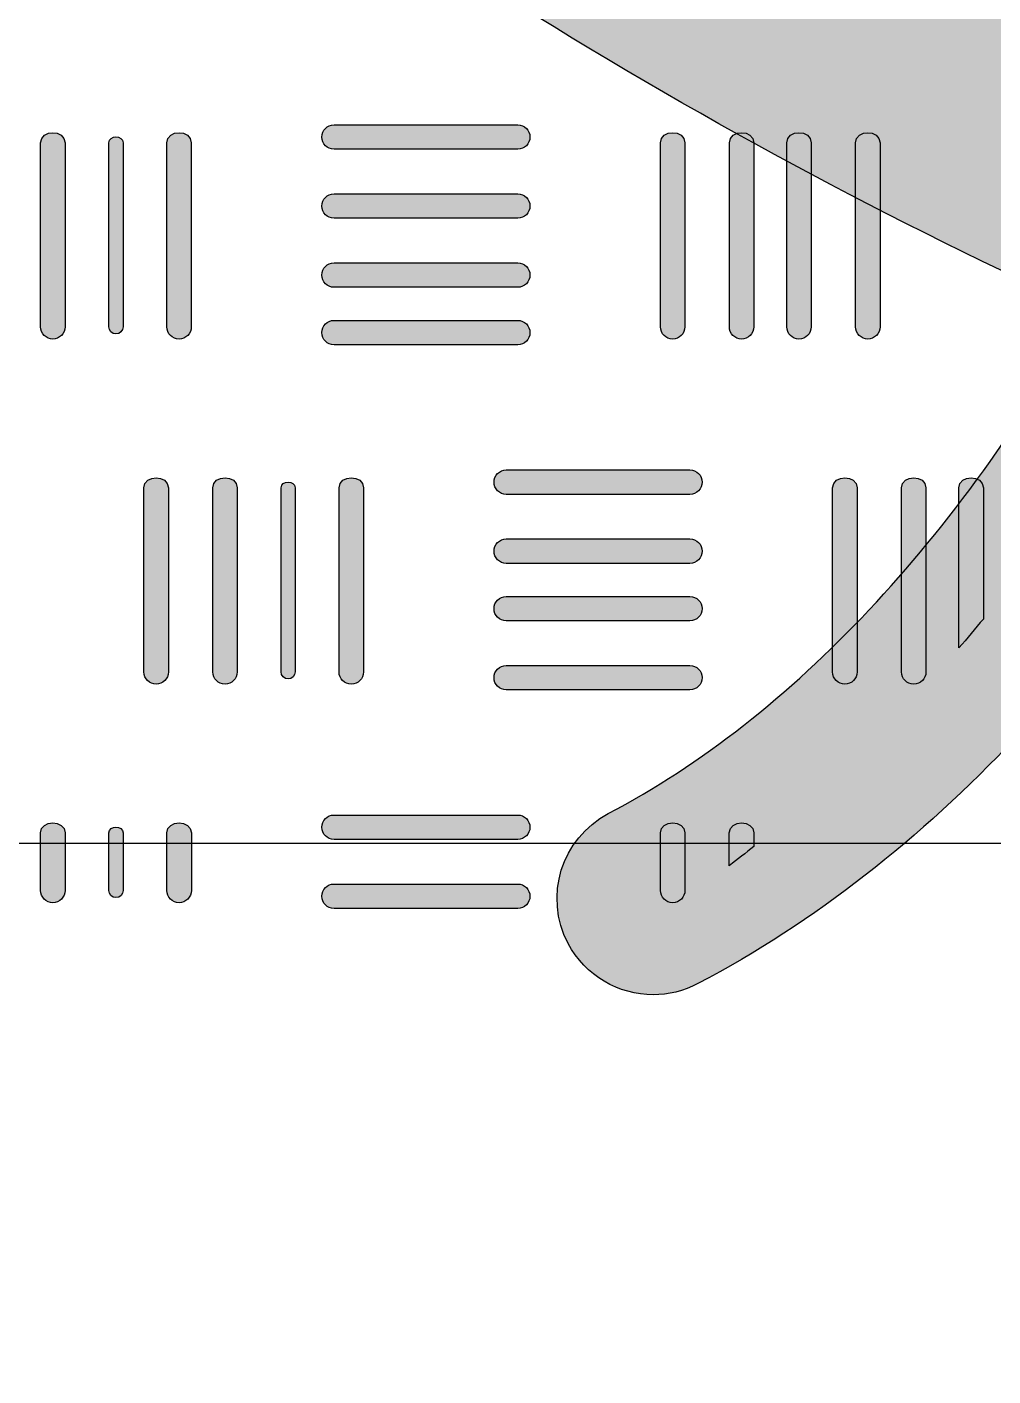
# Model space of a CAD drawing. Extents: x 4 to 307, y 9 to 217.
# Drawn here: x 208.08 to 215.17, y 111.02 to 120.93 of the extents above; entities that cross this region are included whole.
import ezdxf

# ---------------------------------------------------------------- set-up
doc = ezdxf.new("R2010")
doc.units = 0
doc.header["$MEASUREMENT"] = 0
doc.layers.add('EBENE_1', color=7, linetype='CONTINUOUS')

# ---------------------------------------------------------------- blocks, each defined once
blk = doc.blocks.new('BLOCK_11')
at = {"layer": 'EBENE_1'}
h = blk.add_hatch(color=7, dxfattribs=at)
h.dxf.hatch_style = 2
edge = h.paths.add_edge_path()
edge.add_spline(control_points=[(208.2686, 118.6369), (208.3178, 118.6369), (208.3581, 118.6771), (208.3581, 118.7265), (208.3581, 118.7265), (208.3581, 120.0778), (208.3581, 120.0778), (208.3581, 120.1767), (208.179, 120.1767), (208.179, 120.0778), (208.179, 120.0778), (208.179, 118.7265), (208.179, 118.7265), (208.179, 118.6771), (208.2193, 118.6369), (208.2686, 118.6369)], knot_values=[0, 0, 0, 0, 1, 1, 1, 2, 2, 2, 3, 3, 3, 4, 4, 4, 5, 5, 5, 5], degree=3, periodic=1)
h = blk.add_hatch(color=7, dxfattribs=at)
h.dxf.hatch_style = 2
edge = h.paths.add_edge_path()
edge.add_spline(control_points=[(209.1057, 120.0778), (209.1057, 120.0778), (209.1057, 118.7265), (209.1057, 118.7265), (209.1057, 118.6771), (209.146, 118.6369), (209.1953, 118.6369), (209.2446, 118.6369), (209.2849, 118.6771), (209.2849, 118.7265), (209.2849, 118.7265), (209.2849, 120.0778), (209.2849, 120.0778), (209.2849, 120.1767), (209.1057, 120.1767), (209.1057, 120.0778)], knot_values=[0, 0, 0, 0, 1, 1, 1, 2, 2, 2, 3, 3, 3, 4, 4, 4, 5, 5, 5, 5], degree=3, periodic=1)
h = blk.add_hatch(color=7, dxfattribs=at)
h.dxf.hatch_style = 2
edge = h.paths.add_edge_path()
edge.add_spline(control_points=[(210.3325, 120.0305), (210.3325, 120.0305), (211.6806, 120.0305), (211.6806, 120.0305), (211.7299, 120.0305), (211.7702, 120.0706), (211.7702, 120.1201), (211.7702, 120.1695), (211.7299, 120.2096), (211.6806, 120.2096), (211.6806, 120.2096), (210.3325, 120.2096), (210.3325, 120.2096), (210.2833, 120.2096), (210.2429, 120.1695), (210.2429, 120.1201), (210.2429, 120.0706), (210.2833, 120.0305), (210.3325, 120.0305)], knot_values=[0, 0, 0, 0, 1, 1, 1, 2, 2, 2, 3, 3, 3, 4, 4, 4, 5, 5, 5, 6, 6, 6, 6], degree=3, periodic=1)
h = blk.add_hatch(color=7, dxfattribs=at)
h.dxf.hatch_style = 2
edge = h.paths.add_edge_path()
edge.add_spline(control_points=[(212.9074, 118.7265), (212.9074, 118.7265), (212.9074, 120.0778), (212.9074, 120.0778), (212.9074, 120.1767), (212.7282, 120.1767), (212.7282, 120.0778), (212.7282, 120.0778), (212.7282, 118.7265), (212.7282, 118.7265), (212.7282, 118.6771), (212.7685, 118.6369), (212.8178, 118.6369), (212.8671, 118.6369), (212.9074, 118.6771), (212.9074, 118.7265)], knot_values=[0, 0, 0, 0, 1, 1, 1, 2, 2, 2, 3, 3, 3, 4, 4, 4, 5, 5, 5, 5], degree=3, periodic=1)
h = blk.add_hatch(color=7, dxfattribs=at)
h.dxf.hatch_style = 2
edge = h.paths.add_edge_path()
edge.add_spline(control_points=[(213.3232, 118.6369), (213.3725, 118.6369), (213.4128, 118.6771), (213.4128, 118.7265), (213.4128, 118.7265), (213.4128, 120.0778), (213.4128, 120.0778), (213.4128, 120.1767), (213.2336, 120.1767), (213.2336, 120.0778), (213.2336, 120.0778), (213.2336, 118.7265), (213.2336, 118.7265), (213.2336, 118.6771), (213.2739, 118.6369), (213.3232, 118.6369)], knot_values=[0, 0, 0, 0, 1, 1, 1, 2, 2, 2, 3, 3, 3, 4, 4, 4, 5, 5, 5, 5], degree=3, periodic=1)
h = blk.add_hatch(color=7, dxfattribs=at)
h.dxf.hatch_style = 2
edge = h.paths.add_edge_path()
edge.add_spline(control_points=[(213.655, 120.0778), (213.655, 120.0778), (213.655, 118.7265), (213.655, 118.7265), (213.655, 118.6771), (213.6953, 118.6369), (213.7445, 118.6369), (213.7938, 118.6369), (213.8341, 118.6771), (213.8341, 118.7265), (213.8341, 118.7265), (213.8341, 120.0778), (213.8341, 120.0778), (213.8341, 120.1767), (213.655, 120.1767), (213.655, 120.0778)], knot_values=[0, 0, 0, 0, 1, 1, 1, 2, 2, 2, 3, 3, 3, 4, 4, 4, 5, 5, 5, 5], degree=3, periodic=1)
h = blk.add_hatch(color=7, dxfattribs=at)
h.dxf.hatch_style = 2
edge = h.paths.add_edge_path()
edge.add_spline(control_points=[(214.1604, 120.0778), (214.1604, 120.0778), (214.1604, 118.7265), (214.1604, 118.7265), (214.1604, 118.6771), (214.2007, 118.6369), (214.2499, 118.6369), (214.2992, 118.6369), (214.3395, 118.6771), (214.3395, 118.7265), (214.3395, 118.7265), (214.3395, 120.0778), (214.3395, 120.0778), (214.3395, 120.1767), (214.1604, 120.1767), (214.1604, 120.0778)], knot_values=[0, 0, 0, 0, 1, 1, 1, 2, 2, 2, 3, 3, 3, 4, 4, 4, 5, 5, 5, 5], degree=3, periodic=1)
h = blk.add_hatch(color=7, dxfattribs=at)
h.dxf.hatch_style = 2
edge = h.paths.add_edge_path()
edge.add_spline(control_points=[(208.7319, 118.6747), (208.7605, 118.6747), (208.7836, 118.6979), (208.7836, 118.7265), (208.7836, 118.7265), (208.7836, 120.0778), (208.7836, 120.0778), (208.7836, 120.135), (208.6803, 120.135), (208.6803, 120.0778), (208.6803, 120.0778), (208.6803, 118.7265), (208.6803, 118.7265), (208.6803, 118.6979), (208.7033, 118.6747), (208.7319, 118.6747)], knot_values=[0, 0, 0, 0, 1, 1, 1, 2, 2, 2, 3, 3, 3, 4, 4, 4, 5, 5, 5, 5], degree=3, periodic=1)
h = blk.add_hatch(color=7, dxfattribs=at)
h.dxf.hatch_style = 2
edge = h.paths.add_edge_path()
edge.add_spline(control_points=[(210.3325, 119.5239), (210.3325, 119.5239), (211.6806, 119.5239), (211.6806, 119.5239), (211.7299, 119.5239), (211.7702, 119.564), (211.7702, 119.6134), (211.7702, 119.6629), (211.7299, 119.703), (211.6806, 119.703), (211.6806, 119.703), (210.3325, 119.703), (210.3325, 119.703), (210.2833, 119.703), (210.2429, 119.6629), (210.2429, 119.6134), (210.2429, 119.564), (210.2833, 119.5239), (210.3325, 119.5239)], knot_values=[0, 0, 0, 0, 1, 1, 1, 2, 2, 2, 3, 3, 3, 4, 4, 4, 5, 5, 5, 6, 6, 6, 6], degree=3, periodic=1)
h = blk.add_hatch(color=7, dxfattribs=at)
h.dxf.hatch_style = 2
edge = h.paths.add_edge_path()
edge.add_spline(control_points=[(210.3325, 119.0171), (210.3325, 119.0171), (211.6806, 119.0171), (211.6806, 119.0171), (211.7299, 119.0171), (211.7702, 119.0572), (211.7702, 119.1067), (211.7702, 119.1561), (211.7299, 119.1962), (211.6806, 119.1962), (211.6806, 119.1962), (210.3325, 119.1962), (210.3325, 119.1962), (210.2833, 119.1962), (210.2429, 119.1561), (210.2429, 119.1067), (210.2429, 119.0572), (210.2833, 119.0171), (210.3325, 119.0171)], knot_values=[0, 0, 0, 0, 1, 1, 1, 2, 2, 2, 3, 3, 3, 4, 4, 4, 5, 5, 5, 6, 6, 6, 6], degree=3, periodic=1)
h = blk.add_hatch(color=7, dxfattribs=at)
h.dxf.hatch_style = 2
edge = h.paths.add_edge_path()
edge.add_spline(control_points=[(210.3325, 118.5947), (210.3325, 118.5947), (211.6806, 118.5947), (211.6806, 118.5947), (211.7299, 118.5947), (211.7702, 118.6349), (211.7702, 118.6843), (211.7702, 118.7337), (211.7299, 118.7739), (211.6806, 118.7739), (211.6806, 118.7739), (210.3325, 118.7739), (210.3325, 118.7739), (210.2833, 118.7739), (210.2429, 118.7337), (210.2429, 118.6843), (210.2429, 118.6349), (210.2833, 118.5947), (210.3325, 118.5947)], knot_values=[0, 0, 0, 0, 1, 1, 1, 2, 2, 2, 3, 3, 3, 4, 4, 4, 5, 5, 5, 6, 6, 6, 6], degree=3, periodic=1)
h = blk.add_hatch(color=7, dxfattribs=at)
h.dxf.hatch_style = 2
edge = h.paths.add_edge_path()
edge.add_spline(control_points=[(212.9442, 117.6759), (212.9442, 117.6759), (211.5962, 117.6759), (211.5962, 117.6759), (211.5469, 117.6759), (211.5066, 117.6358), (211.5066, 117.5864), (211.5066, 117.5369), (211.5469, 117.4968), (211.5962, 117.4968), (211.5962, 117.4968), (212.9442, 117.4968), (212.9442, 117.4968), (212.9935, 117.4968), (213.0338, 117.5369), (213.0338, 117.5864), (213.0338, 117.6358), (212.9935, 117.6759), (212.9442, 117.6759)], knot_values=[0, 0, 0, 0, 1, 1, 1, 2, 2, 2, 3, 3, 3, 4, 4, 4, 5, 5, 5, 6, 6, 6, 6], degree=3, periodic=1)
h = blk.add_hatch(color=7, dxfattribs=at)
h.dxf.hatch_style = 2
edge = h.paths.add_edge_path()
edge.add_spline(control_points=[(209.1164, 117.5442), (209.1164, 117.643), (208.9373, 117.643), (208.9373, 117.5442), (208.9373, 117.5442), (208.9373, 116.193), (208.9373, 116.193), (208.9373, 116.1435), (208.9776, 116.1034), (209.0268, 116.1034), (209.0761, 116.1034), (209.1164, 116.1435), (209.1164, 116.193), (209.1164, 116.193), (209.1164, 117.5442), (209.1164, 117.5442)], knot_values=[0, 0, 0, 0, 1, 1, 1, 2, 2, 2, 3, 3, 3, 4, 4, 4, 5, 5, 5, 5], degree=3, periodic=1)
h = blk.add_hatch(color=7, dxfattribs=at)
h.dxf.hatch_style = 2
edge = h.paths.add_edge_path()
edge.add_spline(control_points=[(209.4427, 117.5442), (209.4427, 117.5442), (209.4427, 116.193), (209.4427, 116.193), (209.4427, 116.1435), (209.483, 116.1034), (209.5322, 116.1034), (209.5815, 116.1034), (209.6218, 116.1435), (209.6218, 116.193), (209.6218, 116.193), (209.6218, 117.5442), (209.6218, 117.5442), (209.6218, 117.643), (209.4427, 117.643), (209.4427, 117.5442)], knot_values=[0, 0, 0, 0, 1, 1, 1, 2, 2, 2, 3, 3, 3, 4, 4, 4, 5, 5, 5, 5], degree=3, periodic=1)
h = blk.add_hatch(color=7, dxfattribs=at)
h.dxf.hatch_style = 2
edge = h.paths.add_edge_path()
edge.add_spline(control_points=[(209.9439, 117.5442), (209.9439, 117.5442), (209.9439, 116.193), (209.9439, 116.193), (209.9439, 116.1644), (209.967, 116.1411), (209.9956, 116.1411), (210.0242, 116.1411), (210.0473, 116.1644), (210.0473, 116.193), (210.0473, 116.193), (210.0473, 117.5442), (210.0473, 117.5442), (210.0473, 117.6013), (209.9439, 117.6013), (209.9439, 117.5442)], knot_values=[0, 0, 0, 0, 1, 1, 1, 2, 2, 2, 3, 3, 3, 4, 4, 4, 5, 5, 5, 5], degree=3, periodic=1)
h = blk.add_hatch(color=7, dxfattribs=at)
h.dxf.hatch_style = 2
edge = h.paths.add_edge_path()
edge.add_spline(control_points=[(210.3694, 117.5442), (210.3694, 117.5442), (210.3694, 116.193), (210.3694, 116.193), (210.3694, 116.1435), (210.4097, 116.1034), (210.459, 116.1034), (210.5082, 116.1034), (210.5485, 116.1435), (210.5485, 116.193), (210.5485, 116.193), (210.5485, 117.5442), (210.5485, 117.5442), (210.5485, 117.643), (210.3694, 117.643), (210.3694, 117.5442)], knot_values=[0, 0, 0, 0, 1, 1, 1, 2, 2, 2, 3, 3, 3, 4, 4, 4, 5, 5, 5, 5], degree=3, periodic=1)
h = blk.add_hatch(color=7, dxfattribs=at)
h.dxf.hatch_style = 2
edge = h.paths.add_edge_path()
edge.add_spline(control_points=[(213.9919, 117.5442), (213.9919, 117.5442), (213.9919, 116.193), (213.9919, 116.193), (213.9919, 116.1435), (214.0322, 116.1034), (214.0815, 116.1034), (214.1307, 116.1034), (214.171, 116.1435), (214.171, 116.193), (214.171, 116.193), (214.171, 117.5442), (214.171, 117.5442), (214.171, 117.643), (213.9919, 117.643), (213.9919, 117.5442)], knot_values=[0, 0, 0, 0, 1, 1, 1, 2, 2, 2, 3, 3, 3, 4, 4, 4, 5, 5, 5, 5], degree=3, periodic=1)
h = blk.add_hatch(color=7, dxfattribs=at)
h.dxf.hatch_style = 2
edge = h.paths.add_edge_path()
edge.add_spline(control_points=[(214.4973, 117.5442), (214.4973, 117.5442), (214.4973, 116.193), (214.4973, 116.193), (214.4973, 116.1435), (214.5376, 116.1034), (214.5869, 116.1034), (214.6361, 116.1034), (214.6764, 116.1435), (214.6764, 116.193), (214.6764, 116.193), (214.6764, 117.5442), (214.6764, 117.5442), (214.6764, 117.643), (214.4973, 117.643), (214.4973, 117.5442)], knot_values=[0, 0, 0, 0, 1, 1, 1, 2, 2, 2, 3, 3, 3, 4, 4, 4, 5, 5, 5, 5], degree=3, periodic=1)
h = blk.add_hatch(color=7, dxfattribs=at)
h.dxf.hatch_style = 2
edge = h.paths.add_edge_path()
edge.add_spline(control_points=[(214.9186, 117.5442), (214.9186, 117.5442), (214.9186, 116.3694), (214.9186, 116.3694), (214.9796, 116.4388), (215.0382, 116.5108), (215.0978, 116.5814), (215.0978, 116.5814), (215.0978, 117.5442), (215.0978, 117.5442), (215.0978, 117.643), (214.9186, 117.643), (214.9186, 117.5442)], knot_values=[0, 0, 0, 0, 1, 1, 1, 2, 2, 2, 3, 3, 3, 4, 4, 4, 4], degree=3, periodic=1)
h = blk.add_hatch(color=7, dxfattribs=at)
h.dxf.hatch_style = 2
edge = h.paths.add_edge_path()
edge.add_spline(control_points=[(212.9442, 117.1693), (212.9442, 117.1693), (211.5962, 117.1693), (211.5962, 117.1693), (211.5469, 117.1693), (211.5066, 117.1292), (211.5066, 117.0798), (211.5066, 117.0303), (211.5469, 116.9902), (211.5962, 116.9902), (211.5962, 116.9902), (212.9442, 116.9902), (212.9442, 116.9902), (212.9935, 116.9902), (213.0338, 117.0303), (213.0338, 117.0798), (213.0338, 117.1292), (212.9935, 117.1693), (212.9442, 117.1693)], knot_values=[0, 0, 0, 0, 1, 1, 1, 2, 2, 2, 3, 3, 3, 4, 4, 4, 5, 5, 5, 6, 6, 6, 6], degree=3, periodic=1)
h = blk.add_hatch(color=7, dxfattribs=at)
h.dxf.hatch_style = 2
edge = h.paths.add_edge_path()
edge.add_spline(control_points=[(212.9442, 116.747), (212.9442, 116.747), (211.5962, 116.747), (211.5962, 116.747), (211.5469, 116.747), (211.5066, 116.7068), (211.5066, 116.6574), (211.5066, 116.6079), (211.5469, 116.5678), (211.5962, 116.5678), (211.5962, 116.5678), (212.9442, 116.5678), (212.9442, 116.5678), (212.9935, 116.5678), (213.0338, 116.6079), (213.0338, 116.6574), (213.0338, 116.7068), (212.9935, 116.747), (212.9442, 116.747)], knot_values=[0, 0, 0, 0, 1, 1, 1, 2, 2, 2, 3, 3, 3, 4, 4, 4, 5, 5, 5, 6, 6, 6, 6], degree=3, periodic=1)
h = blk.add_hatch(color=7, dxfattribs=at)
h.dxf.hatch_style = 2
edge = h.paths.add_edge_path()
edge.add_spline(control_points=[(212.9442, 116.2404), (212.9442, 116.2404), (211.5962, 116.2404), (211.5962, 116.2404), (211.5469, 116.2404), (211.5066, 116.2002), (211.5066, 116.1508), (211.5066, 116.1013), (211.5469, 116.0612), (211.5962, 116.0612), (211.5962, 116.0612), (212.9442, 116.0612), (212.9442, 116.0612), (212.9935, 116.0612), (213.0338, 116.1013), (213.0338, 116.1508), (213.0338, 116.2002), (212.9935, 116.2404), (212.9442, 116.2404)], knot_values=[0, 0, 0, 0, 1, 1, 1, 2, 2, 2, 3, 3, 3, 4, 4, 4, 5, 5, 5, 6, 6, 6, 6], degree=3, periodic=1)
h = blk.add_hatch(color=7, dxfattribs=at)
h.dxf.hatch_style = 2
edge = h.paths.add_edge_path()
edge.add_spline(control_points=[(208.1786, 115.0106), (208.1786, 115.0106), (208.1786, 114.5883), (208.1786, 114.5883), (208.1786, 114.5386), (208.219, 114.4985), (208.2686, 114.4985), (208.3182, 114.4985), (208.3585, 114.5386), (208.3585, 114.5883), (208.3585, 114.5883), (208.3585, 115.0106), (208.3585, 115.0106), (208.3585, 115.1098), (208.1786, 115.1098), (208.1786, 115.0106)], knot_values=[0, 0, 0, 0, 1, 1, 1, 2, 2, 2, 3, 3, 3, 4, 4, 4, 5, 5, 5, 5], degree=3, periodic=1)
h = blk.add_hatch(color=7, dxfattribs=at)
h.dxf.hatch_style = 2
edge = h.paths.add_edge_path()
edge.add_spline(control_points=[(209.1054, 115.0106), (209.1054, 115.0106), (209.1054, 114.5883), (209.1054, 114.5883), (209.1054, 114.5386), (209.1457, 114.4985), (209.1953, 114.4985), (209.2449, 114.4985), (209.2852, 114.5386), (209.2852, 114.5883), (209.2852, 114.5883), (209.2852, 115.0106), (209.2852, 115.0106), (209.2852, 115.1098), (209.1054, 115.1098), (209.1054, 115.0106)], knot_values=[0, 0, 0, 0, 1, 1, 1, 2, 2, 2, 3, 3, 3, 4, 4, 4, 5, 5, 5, 5], degree=3, periodic=1)
h = blk.add_hatch(color=7, dxfattribs=at)
h.dxf.hatch_style = 2
edge = h.paths.add_edge_path()
edge.add_spline(control_points=[(211.6806, 115.1424), (211.6806, 115.1424), (210.3325, 115.1424), (210.3325, 115.1424), (210.2833, 115.1424), (210.2429, 115.1023), (210.2429, 115.0528), (210.2429, 115.0034), (210.2833, 114.9633), (210.3325, 114.9633), (210.3325, 114.9633), (211.6806, 114.9633), (211.6806, 114.9633), (211.7299, 114.9633), (211.7702, 115.0034), (211.7702, 115.0528), (211.7702, 115.1023), (211.7299, 115.1424), (211.6806, 115.1424)], knot_values=[0, 0, 0, 0, 1, 1, 1, 2, 2, 2, 3, 3, 3, 4, 4, 4, 5, 5, 5, 6, 6, 6, 6], degree=3, periodic=1)
h = blk.add_hatch(color=7, dxfattribs=at)
h.dxf.hatch_style = 2
edge = h.paths.add_edge_path()
edge.add_spline(control_points=[(212.7279, 115.0106), (212.7279, 115.0106), (212.7279, 114.5883), (212.7279, 114.5883), (212.7279, 114.5386), (212.7682, 114.4985), (212.8178, 114.4985), (212.8674, 114.4985), (212.9077, 114.5386), (212.9077, 114.5883), (212.9077, 114.5883), (212.9077, 115.0106), (212.9077, 115.0106), (212.9077, 115.1098), (212.7279, 115.1098), (212.7279, 115.0106)], knot_values=[0, 0, 0, 0, 1, 1, 1, 2, 2, 2, 3, 3, 3, 4, 4, 4, 5, 5, 5, 5], degree=3, periodic=1)
h = blk.add_hatch(color=7, dxfattribs=at)
h.dxf.hatch_style = 2
edge = h.paths.add_edge_path()
edge.add_spline(control_points=[(213.2333, 115.0106), (213.2333, 115.0106), (213.2333, 114.7703), (213.2333, 114.7703), (213.2932, 114.8175), (213.3542, 114.8635), (213.4131, 114.9118), (213.4131, 114.9118), (213.4131, 115.0106), (213.4131, 115.0106), (213.4131, 115.1098), (213.2333, 115.1098), (213.2333, 115.0106)], knot_values=[0, 0, 0, 0, 1, 1, 1, 2, 2, 2, 3, 3, 3, 4, 4, 4, 4], degree=3, periodic=1)
h = blk.add_hatch(color=7, dxfattribs=at)
h.dxf.hatch_style = 2
edge = h.paths.add_edge_path()
edge.add_spline(control_points=[(208.6796, 115.0106), (208.6796, 115.0106), (208.6796, 114.5883), (208.6796, 114.5883), (208.6796, 114.5593), (208.703, 114.5359), (208.7319, 114.5359), (208.7609, 114.5359), (208.7843, 114.5593), (208.7843, 114.5883), (208.7843, 114.5883), (208.7843, 115.0106), (208.7843, 115.0106), (208.7843, 115.0685), (208.6796, 115.0685), (208.6796, 115.0106)], knot_values=[0, 0, 0, 0, 1, 1, 1, 2, 2, 2, 3, 3, 3, 4, 4, 4, 5, 5, 5, 5], degree=3, periodic=1)
h = blk.add_hatch(color=7, dxfattribs=at)
h.dxf.hatch_style = 2
edge = h.paths.add_edge_path()
edge.add_spline(control_points=[(211.6806, 114.6356), (211.6806, 114.6356), (210.3325, 114.6356), (210.3325, 114.6356), (210.2833, 114.6356), (210.2429, 114.5955), (210.2429, 114.5461), (210.2429, 114.4966), (210.2833, 114.4565), (210.3325, 114.4565), (210.3325, 114.4565), (211.6806, 114.4565), (211.6806, 114.4565), (211.7299, 114.4565), (211.7702, 114.4966), (211.7702, 114.5461), (211.7702, 114.5955), (211.7299, 114.6356), (211.6806, 114.6356)], knot_values=[0, 0, 0, 0, 1, 1, 1, 2, 2, 2, 3, 3, 3, 4, 4, 4, 5, 5, 5, 6, 6, 6, 6], degree=3, periodic=1)
for points, knots in [([(208.2686, 118.6369), (208.3178, 118.6369), (208.3581, 118.6771), (208.3581, 118.7265), (208.3581, 118.7265), (208.3581, 120.0778), (208.3581, 120.0778), (208.3581, 120.1767), (208.179, 120.1767), (208.179, 120.0778), (208.179, 120.0778), (208.179, 118.7265), (208.179, 118.7265), (208.179, 118.6771), (208.2193, 118.6369), (208.2686, 118.6369)], [0, 0, 0, 0, 1, 1, 1, 2, 2, 2, 3, 3, 3, 4, 4, 4, 5, 5, 5, 5]), ([(209.1057, 120.0778), (209.1057, 120.0778), (209.1057, 118.7265), (209.1057, 118.7265), (209.1057, 118.6771), (209.146, 118.6369), (209.1953, 118.6369), (209.2446, 118.6369), (209.2849, 118.6771), (209.2849, 118.7265), (209.2849, 118.7265), (209.2849, 120.0778), (209.2849, 120.0778), (209.2849, 120.1767), (209.1057, 120.1767), (209.1057, 120.0778)], [0, 0, 0, 0, 1, 1, 1, 2, 2, 2, 3, 3, 3, 4, 4, 4, 5, 5, 5, 5]), ([(210.3325, 120.0305), (210.3325, 120.0305), (211.6806, 120.0305), (211.6806, 120.0305), (211.7299, 120.0305), (211.7702, 120.0706), (211.7702, 120.1201), (211.7702, 120.1695), (211.7299, 120.2096), (211.6806, 120.2096), (211.6806, 120.2096), (210.3325, 120.2096), (210.3325, 120.2096), (210.2833, 120.2096), (210.2429, 120.1695), (210.2429, 120.1201), (210.2429, 120.0706), (210.2833, 120.0305), (210.3325, 120.0305)], [0, 0, 0, 0, 1, 1, 1, 2, 2, 2, 3, 3, 3, 4, 4, 4, 5, 5, 5, 6, 6, 6, 6]), ([(212.9074, 118.7265), (212.9074, 118.7265), (212.9074, 120.0778), (212.9074, 120.0778), (212.9074, 120.1767), (212.7282, 120.1767), (212.7282, 120.0778), (212.7282, 120.0778), (212.7282, 118.7265), (212.7282, 118.7265), (212.7282, 118.6771), (212.7685, 118.6369), (212.8178, 118.6369), (212.8671, 118.6369), (212.9074, 118.6771), (212.9074, 118.7265)], [0, 0, 0, 0, 1, 1, 1, 2, 2, 2, 3, 3, 3, 4, 4, 4, 5, 5, 5, 5]), ([(213.3232, 118.6369), (213.3725, 118.6369), (213.4128, 118.6771), (213.4128, 118.7265), (213.4128, 118.7265), (213.4128, 120.0778), (213.4128, 120.0778), (213.4128, 120.1767), (213.2336, 120.1767), (213.2336, 120.0778), (213.2336, 120.0778), (213.2336, 118.7265), (213.2336, 118.7265), (213.2336, 118.6771), (213.2739, 118.6369), (213.3232, 118.6369)], [0, 0, 0, 0, 1, 1, 1, 2, 2, 2, 3, 3, 3, 4, 4, 4, 5, 5, 5, 5]), ([(213.655, 120.0778), (213.655, 120.0778), (213.655, 118.7265), (213.655, 118.7265), (213.655, 118.6771), (213.6953, 118.6369), (213.7445, 118.6369), (213.7938, 118.6369), (213.8341, 118.6771), (213.8341, 118.7265), (213.8341, 118.7265), (213.8341, 120.0778), (213.8341, 120.0778), (213.8341, 120.1767), (213.655, 120.1767), (213.655, 120.0778)], [0, 0, 0, 0, 1, 1, 1, 2, 2, 2, 3, 3, 3, 4, 4, 4, 5, 5, 5, 5]), ([(214.1604, 120.0778), (214.1604, 120.0778), (214.1604, 118.7265), (214.1604, 118.7265), (214.1604, 118.6771), (214.2007, 118.6369), (214.2499, 118.6369), (214.2992, 118.6369), (214.3395, 118.6771), (214.3395, 118.7265), (214.3395, 118.7265), (214.3395, 120.0778), (214.3395, 120.0778), (214.3395, 120.1767), (214.1604, 120.1767), (214.1604, 120.0778)], [0, 0, 0, 0, 1, 1, 1, 2, 2, 2, 3, 3, 3, 4, 4, 4, 5, 5, 5, 5]), ([(208.7319, 118.6747), (208.7605, 118.6747), (208.7836, 118.6979), (208.7836, 118.7265), (208.7836, 118.7265), (208.7836, 120.0778), (208.7836, 120.0778), (208.7836, 120.135), (208.6803, 120.135), (208.6803, 120.0778), (208.6803, 120.0778), (208.6803, 118.7265), (208.6803, 118.7265), (208.6803, 118.6979), (208.7033, 118.6747), (208.7319, 118.6747)], [0, 0, 0, 0, 1, 1, 1, 2, 2, 2, 3, 3, 3, 4, 4, 4, 5, 5, 5, 5]), ([(210.3325, 119.5239), (210.3325, 119.5239), (211.6806, 119.5239), (211.6806, 119.5239), (211.7299, 119.5239), (211.7702, 119.564), (211.7702, 119.6134), (211.7702, 119.6629), (211.7299, 119.703), (211.6806, 119.703), (211.6806, 119.703), (210.3325, 119.703), (210.3325, 119.703), (210.2833, 119.703), (210.2429, 119.6629), (210.2429, 119.6134), (210.2429, 119.564), (210.2833, 119.5239), (210.3325, 119.5239)], [0, 0, 0, 0, 1, 1, 1, 2, 2, 2, 3, 3, 3, 4, 4, 4, 5, 5, 5, 6, 6, 6, 6]), ([(210.3325, 119.0171), (210.3325, 119.0171), (211.6806, 119.0171), (211.6806, 119.0171), (211.7299, 119.0171), (211.7702, 119.0572), (211.7702, 119.1067), (211.7702, 119.1561), (211.7299, 119.1962), (211.6806, 119.1962), (211.6806, 119.1962), (210.3325, 119.1962), (210.3325, 119.1962), (210.2833, 119.1962), (210.2429, 119.1561), (210.2429, 119.1067), (210.2429, 119.0572), (210.2833, 119.0171), (210.3325, 119.0171)], [0, 0, 0, 0, 1, 1, 1, 2, 2, 2, 3, 3, 3, 4, 4, 4, 5, 5, 5, 6, 6, 6, 6]), ([(210.3325, 118.5947), (210.3325, 118.5947), (211.6806, 118.5947), (211.6806, 118.5947), (211.7299, 118.5947), (211.7702, 118.6349), (211.7702, 118.6843), (211.7702, 118.7337), (211.7299, 118.7739), (211.6806, 118.7739), (211.6806, 118.7739), (210.3325, 118.7739), (210.3325, 118.7739), (210.2833, 118.7739), (210.2429, 118.7337), (210.2429, 118.6843), (210.2429, 118.6349), (210.2833, 118.5947), (210.3325, 118.5947)], [0, 0, 0, 0, 1, 1, 1, 2, 2, 2, 3, 3, 3, 4, 4, 4, 5, 5, 5, 6, 6, 6, 6]), ([(212.9442, 117.6759), (212.9442, 117.6759), (211.5962, 117.6759), (211.5962, 117.6759), (211.5469, 117.6759), (211.5066, 117.6358), (211.5066, 117.5864), (211.5066, 117.5369), (211.5469, 117.4968), (211.5962, 117.4968), (211.5962, 117.4968), (212.9442, 117.4968), (212.9442, 117.4968), (212.9935, 117.4968), (213.0338, 117.5369), (213.0338, 117.5864), (213.0338, 117.6358), (212.9935, 117.6759), (212.9442, 117.6759)], [0, 0, 0, 0, 1, 1, 1, 2, 2, 2, 3, 3, 3, 4, 4, 4, 5, 5, 5, 6, 6, 6, 6]), ([(209.1164, 117.5442), (209.1164, 117.643), (208.9373, 117.643), (208.9373, 117.5442), (208.9373, 117.5442), (208.9373, 116.193), (208.9373, 116.193), (208.9373, 116.1435), (208.9776, 116.1034), (209.0268, 116.1034), (209.0761, 116.1034), (209.1164, 116.1435), (209.1164, 116.193), (209.1164, 116.193), (209.1164, 117.5442), (209.1164, 117.5442)], [0, 0, 0, 0, 1, 1, 1, 2, 2, 2, 3, 3, 3, 4, 4, 4, 5, 5, 5, 5]), ([(209.4427, 117.5442), (209.4427, 117.5442), (209.4427, 116.193), (209.4427, 116.193), (209.4427, 116.1435), (209.483, 116.1034), (209.5322, 116.1034), (209.5815, 116.1034), (209.6218, 116.1435), (209.6218, 116.193), (209.6218, 116.193), (209.6218, 117.5442), (209.6218, 117.5442), (209.6218, 117.643), (209.4427, 117.643), (209.4427, 117.5442)], [0, 0, 0, 0, 1, 1, 1, 2, 2, 2, 3, 3, 3, 4, 4, 4, 5, 5, 5, 5]), ([(209.9439, 117.5442), (209.9439, 117.5442), (209.9439, 116.193), (209.9439, 116.193), (209.9439, 116.1644), (209.967, 116.1411), (209.9956, 116.1411), (210.0242, 116.1411), (210.0473, 116.1644), (210.0473, 116.193), (210.0473, 116.193), (210.0473, 117.5442), (210.0473, 117.5442), (210.0473, 117.6013), (209.9439, 117.6013), (209.9439, 117.5442)], [0, 0, 0, 0, 1, 1, 1, 2, 2, 2, 3, 3, 3, 4, 4, 4, 5, 5, 5, 5]), ([(210.3694, 117.5442), (210.3694, 117.5442), (210.3694, 116.193), (210.3694, 116.193), (210.3694, 116.1435), (210.4097, 116.1034), (210.459, 116.1034), (210.5082, 116.1034), (210.5485, 116.1435), (210.5485, 116.193), (210.5485, 116.193), (210.5485, 117.5442), (210.5485, 117.5442), (210.5485, 117.643), (210.3694, 117.643), (210.3694, 117.5442)], [0, 0, 0, 0, 1, 1, 1, 2, 2, 2, 3, 3, 3, 4, 4, 4, 5, 5, 5, 5]), ([(213.9919, 117.5442), (213.9919, 117.5442), (213.9919, 116.193), (213.9919, 116.193), (213.9919, 116.1435), (214.0322, 116.1034), (214.0815, 116.1034), (214.1307, 116.1034), (214.171, 116.1435), (214.171, 116.193), (214.171, 116.193), (214.171, 117.5442), (214.171, 117.5442), (214.171, 117.643), (213.9919, 117.643), (213.9919, 117.5442)], [0, 0, 0, 0, 1, 1, 1, 2, 2, 2, 3, 3, 3, 4, 4, 4, 5, 5, 5, 5]), ([(214.4973, 117.5442), (214.4973, 117.5442), (214.4973, 116.193), (214.4973, 116.193), (214.4973, 116.1435), (214.5376, 116.1034), (214.5869, 116.1034), (214.6361, 116.1034), (214.6764, 116.1435), (214.6764, 116.193), (214.6764, 116.193), (214.6764, 117.5442), (214.6764, 117.5442), (214.6764, 117.643), (214.4973, 117.643), (214.4973, 117.5442)], [0, 0, 0, 0, 1, 1, 1, 2, 2, 2, 3, 3, 3, 4, 4, 4, 5, 5, 5, 5]), ([(214.9186, 117.5442), (214.9186, 117.5442), (214.9186, 116.3694), (214.9186, 116.3694), (214.9796, 116.4388), (215.0382, 116.5108), (215.0978, 116.5814), (215.0978, 116.5814), (215.0978, 117.5442), (215.0978, 117.5442), (215.0978, 117.643), (214.9186, 117.643), (214.9186, 117.5442)], [0, 0, 0, 0, 1, 1, 1, 2, 2, 2, 3, 3, 3, 4, 4, 4, 4]), ([(212.9442, 117.1693), (212.9442, 117.1693), (211.5962, 117.1693), (211.5962, 117.1693), (211.5469, 117.1693), (211.5066, 117.1292), (211.5066, 117.0798), (211.5066, 117.0303), (211.5469, 116.9902), (211.5962, 116.9902), (211.5962, 116.9902), (212.9442, 116.9902), (212.9442, 116.9902), (212.9935, 116.9902), (213.0338, 117.0303), (213.0338, 117.0798), (213.0338, 117.1292), (212.9935, 117.1693), (212.9442, 117.1693)], [0, 0, 0, 0, 1, 1, 1, 2, 2, 2, 3, 3, 3, 4, 4, 4, 5, 5, 5, 6, 6, 6, 6]), ([(212.9442, 116.747), (212.9442, 116.747), (211.5962, 116.747), (211.5962, 116.747), (211.5469, 116.747), (211.5066, 116.7068), (211.5066, 116.6574), (211.5066, 116.6079), (211.5469, 116.5678), (211.5962, 116.5678), (211.5962, 116.5678), (212.9442, 116.5678), (212.9442, 116.5678), (212.9935, 116.5678), (213.0338, 116.6079), (213.0338, 116.6574), (213.0338, 116.7068), (212.9935, 116.747), (212.9442, 116.747)], [0, 0, 0, 0, 1, 1, 1, 2, 2, 2, 3, 3, 3, 4, 4, 4, 5, 5, 5, 6, 6, 6, 6]), ([(212.9442, 116.2404), (212.9442, 116.2404), (211.5962, 116.2404), (211.5962, 116.2404), (211.5469, 116.2404), (211.5066, 116.2002), (211.5066, 116.1508), (211.5066, 116.1013), (211.5469, 116.0612), (211.5962, 116.0612), (211.5962, 116.0612), (212.9442, 116.0612), (212.9442, 116.0612), (212.9935, 116.0612), (213.0338, 116.1013), (213.0338, 116.1508), (213.0338, 116.2002), (212.9935, 116.2404), (212.9442, 116.2404)], [0, 0, 0, 0, 1, 1, 1, 2, 2, 2, 3, 3, 3, 4, 4, 4, 5, 5, 5, 6, 6, 6, 6]), ([(208.1786, 115.0106), (208.1786, 115.0106), (208.1786, 114.5883), (208.1786, 114.5883), (208.1786, 114.5386), (208.219, 114.4985), (208.2686, 114.4985), (208.3182, 114.4985), (208.3585, 114.5386), (208.3585, 114.5883), (208.3585, 114.5883), (208.3585, 115.0106), (208.3585, 115.0106), (208.3585, 115.1098), (208.1786, 115.1098), (208.1786, 115.0106)], [0, 0, 0, 0, 1, 1, 1, 2, 2, 2, 3, 3, 3, 4, 4, 4, 5, 5, 5, 5]), ([(209.1054, 115.0106), (209.1054, 115.0106), (209.1054, 114.5883), (209.1054, 114.5883), (209.1054, 114.5386), (209.1457, 114.4985), (209.1953, 114.4985), (209.2449, 114.4985), (209.2852, 114.5386), (209.2852, 114.5883), (209.2852, 114.5883), (209.2852, 115.0106), (209.2852, 115.0106), (209.2852, 115.1098), (209.1054, 115.1098), (209.1054, 115.0106)], [0, 0, 0, 0, 1, 1, 1, 2, 2, 2, 3, 3, 3, 4, 4, 4, 5, 5, 5, 5]), ([(211.6806, 115.1424), (211.6806, 115.1424), (210.3325, 115.1424), (210.3325, 115.1424), (210.2833, 115.1424), (210.2429, 115.1023), (210.2429, 115.0528), (210.2429, 115.0034), (210.2833, 114.9633), (210.3325, 114.9633), (210.3325, 114.9633), (211.6806, 114.9633), (211.6806, 114.9633), (211.7299, 114.9633), (211.7702, 115.0034), (211.7702, 115.0528), (211.7702, 115.1023), (211.7299, 115.1424), (211.6806, 115.1424)], [0, 0, 0, 0, 1, 1, 1, 2, 2, 2, 3, 3, 3, 4, 4, 4, 5, 5, 5, 6, 6, 6, 6]), ([(212.7279, 115.0106), (212.7279, 115.0106), (212.7279, 114.5883), (212.7279, 114.5883), (212.7279, 114.5386), (212.7682, 114.4985), (212.8178, 114.4985), (212.8674, 114.4985), (212.9077, 114.5386), (212.9077, 114.5883), (212.9077, 114.5883), (212.9077, 115.0106), (212.9077, 115.0106), (212.9077, 115.1098), (212.7279, 115.1098), (212.7279, 115.0106)], [0, 0, 0, 0, 1, 1, 1, 2, 2, 2, 3, 3, 3, 4, 4, 4, 5, 5, 5, 5]), ([(213.2333, 115.0106), (213.2333, 115.0106), (213.2333, 114.7703), (213.2333, 114.7703), (213.2932, 114.8175), (213.3542, 114.8635), (213.4131, 114.9118), (213.4131, 114.9118), (213.4131, 115.0106), (213.4131, 115.0106), (213.4131, 115.1098), (213.2333, 115.1098), (213.2333, 115.0106)], [0, 0, 0, 0, 1, 1, 1, 2, 2, 2, 3, 3, 3, 4, 4, 4, 4]), ([(208.6796, 115.0106), (208.6796, 115.0106), (208.6796, 114.5883), (208.6796, 114.5883), (208.6796, 114.5593), (208.703, 114.5359), (208.7319, 114.5359), (208.7609, 114.5359), (208.7843, 114.5593), (208.7843, 114.5883), (208.7843, 114.5883), (208.7843, 115.0106), (208.7843, 115.0106), (208.7843, 115.0685), (208.6796, 115.0685), (208.6796, 115.0106)], [0, 0, 0, 0, 1, 1, 1, 2, 2, 2, 3, 3, 3, 4, 4, 4, 5, 5, 5, 5]), ([(211.6806, 114.6356), (211.6806, 114.6356), (210.3325, 114.6356), (210.3325, 114.6356), (210.2833, 114.6356), (210.2429, 114.5955), (210.2429, 114.5461), (210.2429, 114.4966), (210.2833, 114.4565), (210.3325, 114.4565), (210.3325, 114.4565), (211.6806, 114.4565), (211.6806, 114.4565), (211.7299, 114.4565), (211.7702, 114.4966), (211.7702, 114.5461), (211.7702, 114.5955), (211.7299, 114.6356), (211.6806, 114.6356)], [0, 0, 0, 0, 1, 1, 1, 2, 2, 2, 3, 3, 3, 4, 4, 4, 5, 5, 5, 6, 6, 6, 6])]:
    blk.add_open_spline(points, degree=3, knots=knots, dxfattribs=at)

msp = doc.modelspace()

# ---------------------------------------------------------------- hatches: boundary and pattern name
at = {"layer": 'EBENE_1'}
h = msp.add_hatch(color=7, dxfattribs=at)
h.dxf.hatch_style = 2
edge = h.paths.add_edge_path()
edge.add_spline(control_points=[(264.516, 149.8092), (268.327, 160.8244), (269.304, 170.157), (261.5077, 175.6147), (260.1011, 177.9017), (258.1081, 180.1125), (256.0321, 180.4671), (255.0323, 180.6361), (253.7611, 180.2253), (252.8254, 179.3042), (251.6231, 179.6761), (250.42, 180.0484), (249.3011, 180.4416), (245.7195, 181.7117), (244.8052, 181.8388), (241.173, 180.3655), (239.527, 179.707), (237.3397, 179.3489), (235.4338, 179.0574), (232.1565, 181.7356), (228.8241, 178.1687), (226.9152, 174.6289), (226.8173, 174.5591), (226.7191, 174.4894), (226.6189, 174.4219), (216.4079, 167.5639), (218.4909, 155.8292), (223.8249, 148.6663), (222.1485, 145.6946), (218.948, 134.9503), (225.3997, 135.4075), (229.6668, 135.7122), (226.0856, 142.1893), (227.4319, 145.3135), (229.6144, 143.356), (233.3296, 142.3959), (236.2862, 141.8312), (236.599, 137.8253), (236.5566, 133.8038), (234.5946, 130.8608), (231.2673, 125.9078), (222.4786, 131.7245), (218.999, 133.8327), (218.8764, 133.9022), (218.7472, 133.9645), (218.6235, 134.0329), (217.2906, 137.9062), (214.6172, 140.3712), (211.0326, 140.9574), (210.6061, 146.2699), (207.2722, 150.5106), (201.8062, 152.6507), (201.4418, 152.793), (201.0339, 152.6137), (200.8919, 152.2509), (200.75, 151.8882), (200.9288, 151.4789), (201.2915, 151.3368), (206.4137, 149.3314), (209.463, 145.3113), (209.658, 140.3076), (209.6714, 139.9566), (209.9412, 139.6693), (210.2905, 139.6333), (213.6946, 139.2824), (215.6094, 137.2079), (216.6867, 135.0344), (216.2491, 135.2473), (215.8119, 135.4614), (215.3668, 135.6614), (210.8455, 137.7188), (206.0196, 139.0652), (201.4728, 139.7509), (201.4728, 139.7509), (201.3205, 125.1459), (201.3205, 125.1459), (204.521, 124.4347), (208.2548, 123.3171), (211.0233, 121.5138), (212.4202, 120.5993), (213.8682, 119.7864), (215.3668, 119.0753), (215.5274, 118.9971), (215.69, 118.922), (215.8516, 118.8461), (214.9076, 117.1841), (213.7146, 115.8745), (212.3455, 115.1527), (212.0006, 114.971), (211.8687, 114.5443), (212.0502, 114.1997), (212.1767, 113.9599), (212.4216, 113.8229), (212.6752, 113.8229), (212.7861, 113.8229), (212.8984, 113.8491), (213.0035, 113.9046), (214.723, 114.811), (216.1124, 116.3601), (217.1631, 118.2566), (225.2105, 114.8129), (234.3418, 113.9371), (241.4524, 116.205), (242.0112, 116.3828), (242.57, 116.5607), (243.1033, 116.7893), (250.5709, 119.8119), (253.3652, 126.8223), (253.3907, 134.1883), (253.3907, 134.1883), (253.3907, 134.4932), (253.3907, 134.4932), (253.3652, 137.1347), (253.0094, 139.8017), (252.3748, 142.3671), (252.3827, 142.3671), (252.2432, 142.9535), (252.0471, 143.8235), (254.0305, 145.6158), (260.2227, 146.7464), (261.4423, 147.0407), (263.6774, 145.5166), (262.2553, 132.3341), (266.8779, 137.7443), (270.4595, 141.9353), (264.3124, 147.5487), (264.516, 149.8092)], knot_values=[0, 0, 0, 0, 1, 1, 1, 2, 2, 2, 3, 3, 3, 4, 4, 4, 5, 5, 5, 6, 6, 6, 7, 7, 7, 8, 8, 8, 9, 9, 9, 10, 10, 10, 11, 11, 11, 12, 12, 12, 13, 13, 13, 14, 14, 14, 15, 15, 15, 16, 16, 16, 17, 17, 17, 18, 18, 18, 19, 19, 19, 20, 20, 20, 21, 21, 21, 22, 22, 22, 23, 23, 23, 24, 24, 24, 25, 25, 25, 26, 26, 26, 27, 27, 27, 28, 28, 28, 29, 29, 29, 30, 30, 30, 31, 31, 31, 32, 32, 32, 33, 33, 33, 34, 34, 34, 35, 35, 35, 36, 36, 36, 37, 37, 37, 38, 38, 38, 39, 39, 39, 40, 40, 40, 41, 41, 41, 42, 42, 42, 42], degree=3, periodic=1)
edge = h.paths.add_edge_path()
edge.add_spline(control_points=[(207.9754, 124.6888), (206.7562, 125.2221), (205.2575, 125.6539), (203.8857, 126.0094), (202.7936, 130.2767), (204.8255, 135.8393), (207.1372, 137.7443), (209.9567, 136.9823), (212.6996, 135.9408), (215.3668, 134.5185), (215.3923, 134.5185), (215.4175, 134.4932), (215.443, 134.4932), (215.4175, 134.4932), (215.3923, 134.4932), (215.3668, 134.4677), (212.1409, 133.7564), (208.7371, 129.2353), (207.9754, 124.6888)], knot_values=[0, 0, 0, 0, 1, 1, 1, 2, 2, 2, 3, 3, 3, 4, 4, 4, 5, 5, 5, 6, 6, 6, 6], degree=3, periodic=1)
edge = h.paths.add_edge_path()
edge.add_spline(control_points=[(223.1138, 117.4496), (221.289, 117.8606), (219.4231, 118.6655), (217.7887, 119.5127), (217.3509, 119.7395), (216.9295, 119.9692), (216.5303, 120.1953), (216.1172, 120.4294), (215.7269, 120.6599), (215.3668, 120.8787), (215.3413, 120.8787), (215.3159, 120.9042), (215.2907, 120.9042), (215.2397, 121.4883), (215.2907, 122.0726), (215.3668, 122.6567), (215.6817, 124.6895), (216.7714, 126.6818), (218.1446, 128.2291), (218.5735, 128.7126), (219.0307, 129.1502), (219.5003, 129.5345), (220.1938, 130.1024), (220.9145, 130.5513), (221.6152, 130.8355), (223.2661, 129.8957), (225.0951, 129.0067), (226.8983, 128.4226), (224.4598, 125.8825), (222.2501, 121.4121), (223.1138, 117.4496)], knot_values=[0, 0, 0, 0, 1, 1, 1, 2, 2, 2, 3, 3, 3, 4, 4, 4, 5, 5, 5, 6, 6, 6, 7, 7, 7, 8, 8, 8, 9, 9, 9, 10, 10, 10, 10], degree=3, periodic=1)
edge = h.paths.add_edge_path()
edge.add_spline(control_points=[(241.4524, 117.2465), (239.0901, 116.4083), (236.4739, 116.0526), (233.8071, 116.1797), (231.5467, 120.3452), (230.8863, 124.1298), (232.8418, 128.0924), (233.5277, 128.3717), (234.2897, 128.8034), (234.8485, 129.3622), (236.4998, 126.9746), (238.684, 123.5965), (241.4524, 121.5391), (242.7988, 120.5484), (244.2719, 119.8372), (245.8976, 119.6849), (244.5768, 118.6182), (243.0782, 117.8306), (241.4524, 117.2465)], knot_values=[0, 0, 0, 0, 1, 1, 1, 2, 2, 2, 3, 3, 3, 4, 4, 4, 5, 5, 5, 6, 6, 6, 6], degree=3, periodic=1)
edge = h.paths.add_edge_path()
edge.add_spline(control_points=[(251.6889, 129.3622), (248.3106, 129.2353), (244.6019, 129.5402), (241.4524, 130.5561), (239.7506, 131.0894), (238.2268, 131.8261), (237.0331, 132.7913), (237.3376, 134.0613), (237.6425, 136.271), (237.7441, 137.6935), (238.9888, 137.4394), (240.2336, 137.2617), (241.4524, 137.1347), (245.4911, 136.7537), (249.2756, 137.0839), (252.0189, 138.557), (252.3238, 135.5853), (252.3238, 132.3849), (251.6889, 129.3622)], knot_values=[0, 0, 0, 0, 1, 1, 1, 2, 2, 2, 3, 3, 3, 4, 4, 4, 5, 5, 5, 6, 6, 6, 6], degree=3, periodic=1)
edge = h.paths.add_edge_path()
edge.add_spline(control_points=[(265.7858, 137.6682), (263.9062, 135.9155), (263.9317, 148.8949), (261.1122, 148.0314), (257.5107, 146.8854), (254.8973, 146.5946), (251.7736, 145.0646), (251.0195, 144.6957), (250.2371, 144.2564), (249.4027, 143.7133), (246.6087, 141.8845), (243.4592, 141.3512), (240.2842, 142.5957), (238.921, 143.135), (237.5312, 143.3412), (236.1356, 143.5388), (233.9163, 143.8528), (231.6821, 144.145), (229.5145, 145.7199), (223.139, 150.3682), (228.9302, 134.5693), (224.4092, 136.7029), (221.0309, 138.3031), (223.7488, 145.8723), (225.0441, 148.4377), (225.5013, 149.3267), (222.6312, 152.6542), (222.123, 154.432), (220.8091, 158.91), (218.8485, 166.9539), (226.0139, 172.7136), (225.4782, 171.3819), (225.216, 170.2411), (225.3235, 169.6976), (225.3745, 169.3674), (225.6029, 169.1133), (225.7807, 169.6721), (226.2144, 171.1139), (226.7205, 172.4659), (227.2934, 173.6674), (227.6962, 174.5121), (228.132, 175.2809), (228.6002, 175.9523), (229.9854, 177.9414), (231.6491, 179.0736), (233.5521, 178.7616), (233.9862, 178.6905), (234.4334, 178.5401), (234.8923, 178.3119), (234.9626, 178.2769), (235.0318, 178.2452), (235.1024, 178.2065), (235.458, 178.0287), (236.7282, 176.9872), (237.2615, 175.1331), (237.4396, 174.5235), (237.6173, 175.0315), (237.5664, 175.4888), (237.4389, 176.7611), (236.5166, 177.9601), (235.9785, 178.5439), (236.1263, 178.568), (236.2717, 178.5949), (236.4233, 178.613), (237.7696, 178.7653), (239.3695, 179.0193), (240.9701, 179.5273), (244.7036, 180.6957), (244.9068, 180.9243), (247.9802, 180.0608), (249.3117, 179.6805), (250.8107, 179.2209), (252.3286, 178.7124), (251.8497, 178.0299), (251.5362, 177.1652), (251.5362, 176.1237), (251.5362, 175.9205), (251.765, 175.7935), (251.8918, 176.1491), (252.2773, 177.134), (252.6969, 177.884), (253.1403, 178.4364), (253.3263, 178.6686), (253.5172, 178.8655), (253.7108, 179.0295), (255.5815, 180.6101), (257.7739, 179.1337), (259.6146, 176.7683), (260.0139, 176.2552), (260.3963, 175.7), (260.7557, 175.1255), (261.7427, 173.5473), (262.553, 171.822), (263.0425, 170.4087), (263.2203, 169.8499), (263.449, 170.1039), (263.4997, 170.4595), (263.5879, 171.0508), (263.1969, 172.3572), (262.482, 173.8384), (268.7197, 168.3295), (267.1294, 158.3768), (263.5507, 149.8855), (262.7376, 147.9806), (269.799, 141.3512), (265.7858, 137.6682)], knot_values=[0, 0, 0, 0, 1, 1, 1, 2, 2, 2, 3, 3, 3, 4, 4, 4, 5, 5, 5, 6, 6, 6, 7, 7, 7, 8, 8, 8, 9, 9, 9, 10, 10, 10, 11, 11, 11, 12, 12, 12, 13, 13, 13, 14, 14, 14, 15, 15, 15, 16, 16, 16, 17, 17, 17, 18, 18, 18, 19, 19, 19, 20, 20, 20, 21, 21, 21, 22, 22, 22, 23, 23, 23, 24, 24, 24, 25, 25, 25, 26, 26, 26, 27, 27, 27, 28, 28, 28, 29, 29, 29, 30, 30, 30, 31, 31, 31, 32, 32, 32, 33, 33, 33, 34, 34, 34, 35, 35, 35, 35], degree=3, periodic=1)

# ---------------------------------------------------------------- linework, layer by layer
for points, knots in [([(202.108, 194.9198), (202.108, 194.9198), (216.1034, 194.9198), (216.1034, 194.9198), (216.1034, 194.9198), (216.1034, 198.8314), (216.1034, 198.8314), (216.1034, 198.8314), (226.0856, 198.8314), (226.0856, 198.8314), (226.0856, 198.8314), (226.0856, 194.9198), (226.0856, 194.9198), (226.0856, 194.9198), (256.1086, 194.9198), (256.1086, 194.9198), (256.1086, 194.9198), (256.1086, 198.8314), (256.1086, 198.8314), (256.1086, 198.8314), (266.0907, 198.8314), (266.0907, 198.8314), (266.0907, 198.8314), (266.0907, 194.9198), (266.0907, 194.9198), (266.0907, 194.9198), (280.0858, 194.9198), (280.0858, 194.9198), (280.0858, 194.9198), (280.1113, 141.8083), (280.1113, 141.8083), (280.1113, 141.8083), (276.3268, 141.8083), (276.3268, 141.8083), (276.3268, 141.8083), (276.3268, 134.0105), (276.3268, 134.0105), (276.3268, 134.0105), (280.1113, 134.0105), (280.1113, 134.0105), (280.1113, 134.0105), (280.1113, 114.935), (280.1113, 114.935), (280.1113, 114.935), (266.5224, 114.935), (266.5224, 114.935), (266.5224, 114.935), (266.5224, 111.0234), (266.5224, 111.0234), (266.5224, 111.0234), (256.5147, 111.0234), (256.5147, 111.0234), (256.5147, 111.0234), (256.5147, 114.935), (256.5147, 114.935), (256.5147, 114.935), (226.5172, 114.935), (226.5172, 114.935), (226.5172, 114.935), (226.5172, 111.0234), (226.5172, 111.0234), (226.5172, 111.0234), (216.5099, 111.0234), (216.5099, 111.0234), (216.5099, 111.0234), (216.5099, 114.935), (216.5099, 114.935), (216.5099, 114.935), (202.0571, 114.935), (202.0571, 114.935), (202.0571, 129.4385), (202.108, 144.0182), (202.108, 160.5534), (202.108, 160.5534), (205.918, 160.5534), (205.918, 160.5534), (205.918, 160.5534), (205.918, 168.3767), (205.918, 168.3767), (205.918, 168.3767), (202.108, 168.3767), (202.108, 168.3767), (202.108, 168.3767), (202.108, 194.9198), (202.108, 194.9198)], [0, 0, 0, 0, 1, 1, 1, 2, 2, 2, 3, 3, 3, 4, 4, 4, 5, 5, 5, 6, 6, 6, 7, 7, 7, 8, 8, 8, 9, 9, 9, 10, 10, 10, 11, 11, 11, 12, 12, 12, 13, 13, 13, 14, 14, 14, 15, 15, 15, 16, 16, 16, 17, 17, 17, 18, 18, 18, 19, 19, 19, 20, 20, 20, 21, 21, 21, 22, 22, 22, 23, 23, 23, 24, 24, 24, 25, 25, 25, 26, 26, 26, 27, 27, 27, 28, 28, 28, 28]), ([(264.516, 149.8092), (268.327, 160.8244), (269.304, 170.157), (261.5077, 175.6147), (260.1011, 177.9017), (258.1081, 180.1125), (256.0321, 180.4671), (255.0323, 180.6361), (253.7611, 180.2253), (252.8254, 179.3042), (251.6231, 179.6761), (250.42, 180.0484), (249.3011, 180.4416), (245.7195, 181.7117), (244.8052, 181.8388), (241.173, 180.3655), (239.527, 179.707), (237.3397, 179.3489), (235.4338, 179.0574), (232.1565, 181.7356), (228.8241, 178.1687), (226.9152, 174.6289), (226.8173, 174.5591), (226.7191, 174.4894), (226.6189, 174.4219), (216.4079, 167.5639), (218.4909, 155.8292), (223.8249, 148.6663), (222.1485, 145.6946), (218.948, 134.9503), (225.3997, 135.4075), (229.6668, 135.7122), (226.0856, 142.1893), (227.4319, 145.3135), (229.6144, 143.356), (233.3296, 142.3959), (236.2862, 141.8312), (236.599, 137.8253), (236.5566, 133.8038), (234.5946, 130.8608), (231.2673, 125.9078), (222.4786, 131.7245), (218.999, 133.8327), (218.8764, 133.9022), (218.7472, 133.9645), (218.6235, 134.0329), (217.2906, 137.9062), (214.6172, 140.3712), (211.0326, 140.9574), (210.6061, 146.2699), (207.2722, 150.5106), (201.8062, 152.6507), (201.4418, 152.793), (201.0339, 152.6137), (200.8919, 152.2509), (200.75, 151.8882), (200.9288, 151.4789), (201.2915, 151.3368), (206.4137, 149.3314), (209.463, 145.3113), (209.658, 140.3076), (209.6714, 139.9566), (209.9412, 139.6693), (210.2905, 139.6333), (213.6946, 139.2824), (215.6094, 137.2079), (216.6867, 135.0344), (216.2491, 135.2473), (215.8119, 135.4614), (215.3668, 135.6614), (210.8455, 137.7188), (206.0196, 139.0652), (201.4728, 139.7509), (201.4728, 139.7509), (201.3205, 125.1459), (201.3205, 125.1459), (204.521, 124.4347), (208.2548, 123.3171), (211.0233, 121.5138), (212.4202, 120.5993), (213.8682, 119.7864), (215.3668, 119.0753), (215.5274, 118.9971), (215.69, 118.922), (215.8516, 118.8461), (214.9076, 117.1841), (213.7146, 115.8745), (212.3455, 115.1527), (212.0006, 114.971), (211.8687, 114.5443), (212.0502, 114.1997), (212.1767, 113.9599), (212.4216, 113.8229), (212.6752, 113.8229), (212.7861, 113.8229), (212.8984, 113.8491), (213.0035, 113.9046), (214.723, 114.811), (216.1124, 116.3601), (217.1631, 118.2566), (225.2105, 114.8129), (234.3418, 113.9371), (241.4524, 116.205), (242.0112, 116.3828), (242.57, 116.5607), (243.1033, 116.7893), (250.5709, 119.8119), (253.3652, 126.8223), (253.3907, 134.1883), (253.3907, 134.1883), (253.3907, 134.4932), (253.3907, 134.4932), (253.3652, 137.1347), (253.0094, 139.8017), (252.3748, 142.3671), (252.3827, 142.3671), (252.2432, 142.9535), (252.0471, 143.8235), (254.0305, 145.6158), (260.2227, 146.7464), (261.4423, 147.0407), (263.6774, 145.5166), (262.2553, 132.3341), (266.8779, 137.7443), (270.4595, 141.9353), (264.3124, 147.5487), (264.516, 149.8092)], [0, 0, 0, 0, 1, 1, 1, 2, 2, 2, 3, 3, 3, 4, 4, 4, 5, 5, 5, 6, 6, 6, 7, 7, 7, 8, 8, 8, 9, 9, 9, 10, 10, 10, 11, 11, 11, 12, 12, 12, 13, 13, 13, 14, 14, 14, 15, 15, 15, 16, 16, 16, 17, 17, 17, 18, 18, 18, 19, 19, 19, 20, 20, 20, 21, 21, 21, 22, 22, 22, 23, 23, 23, 24, 24, 24, 25, 25, 25, 26, 26, 26, 27, 27, 27, 28, 28, 28, 29, 29, 29, 30, 30, 30, 31, 31, 31, 32, 32, 32, 33, 33, 33, 34, 34, 34, 35, 35, 35, 36, 36, 36, 37, 37, 37, 38, 38, 38, 39, 39, 39, 40, 40, 40, 41, 41, 41, 42, 42, 42, 42])]:
    msp.add_open_spline(points, degree=3, knots=knots, dxfattribs=at)

# ---------------------------------------------------------------- block references
msp.add_blockref('BLOCK_11', (0, 0), dxfattribs=at)

doc.saveas('drawing.dxf')
